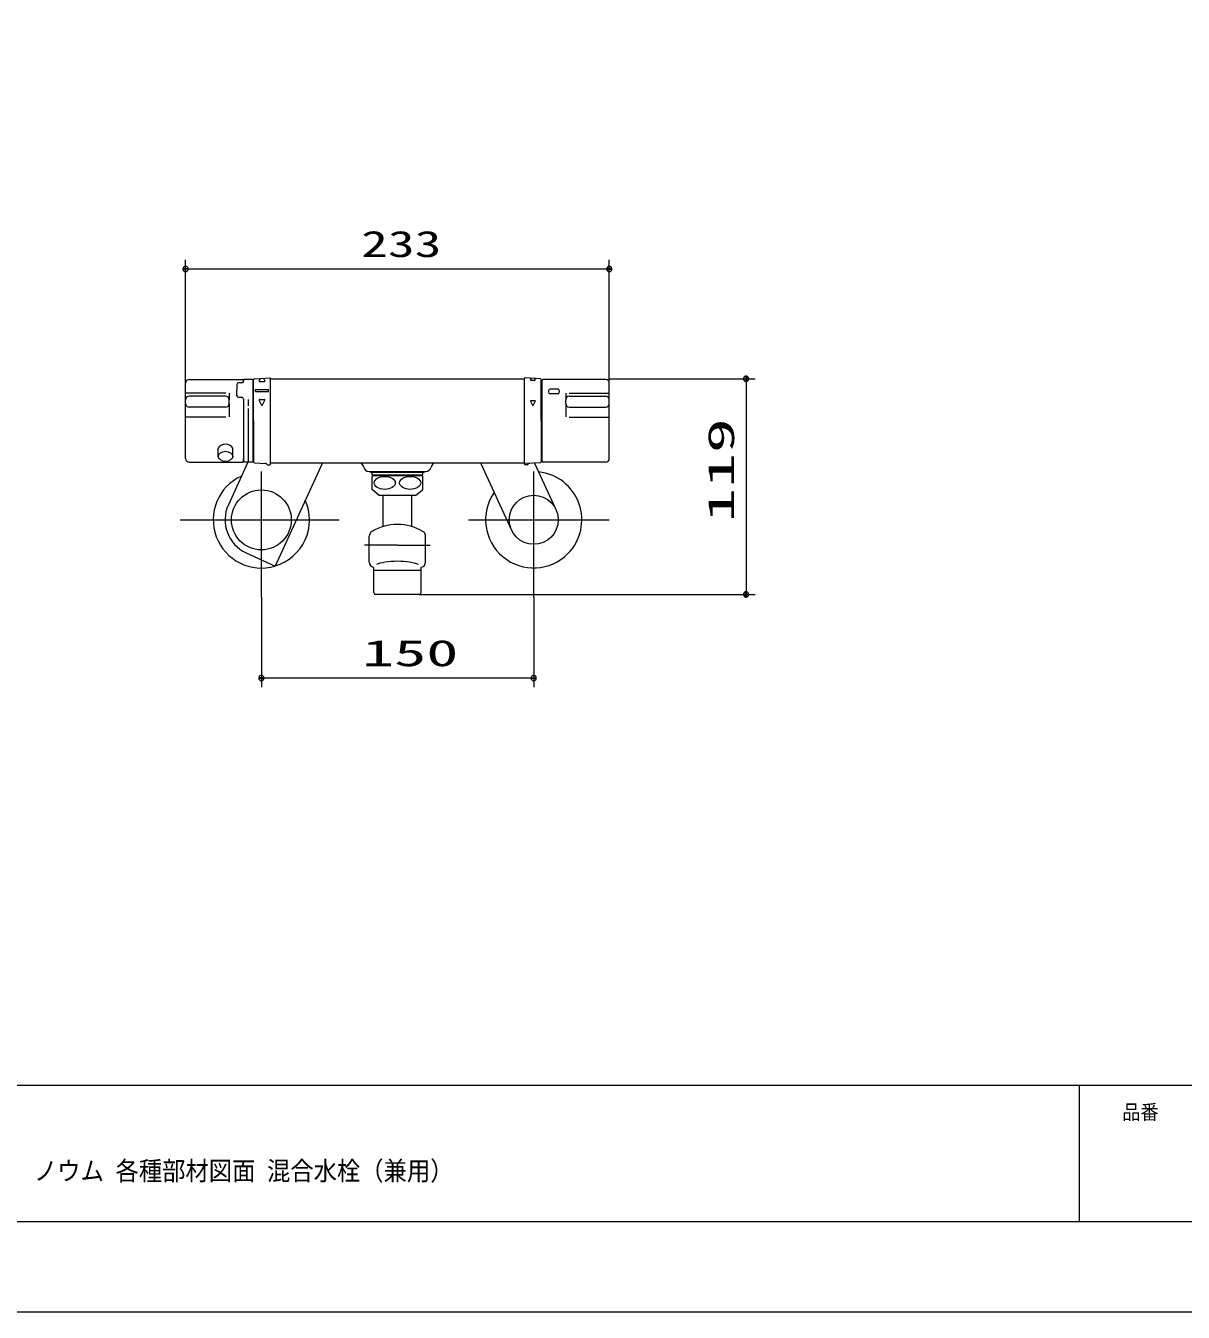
# Model space of a CAD drawing. Units: millimetres on the paper, with parts at other scales. Extents: x -305 to 305, y -152 to 152.
# Drawn here: x -187.1 to -59.6, y -148.5 to -6.8 of the extents above; entities that cross this region are included whole.
import ezdxf
from ezdxf.enums import TextEntityAlignment as Align

# ---------------------------------------------------------------- set-up
doc = ezdxf.new("R2010")
doc.units = ezdxf.units.MM
doc.linetypes.add('LONG_CHAIN', pattern=[21, 18, -1, 1, -1])
for name, color, linetype, lineweight in [('0-1_RV', 7, 'Continuous', 9), ('0-2_0', 7, 'Continuous', 9), ('0-3_1図面枠', 7, 'Continuous', 9), ('0-4_図面枠', 3, 'Continuous', 9), ('0-5_DEFPOINTS', 7, 'Continuous', 9)]:
    doc.layers.add(name, color=color, linetype=linetype, lineweight=lineweight)
doc.styles.add('ＭＳ ゴシック', font='')
doc.styles.get('ＭＳ ゴシック').set_extended_font_data('MS Gothic')

# ---------------------------------------------------------------- blocks, each defined once
blk = doc.blocks.new('_DOTSMALL')
at = {"layer": '0-2_0'}
for p, q in [((0.0746, 0.1), (-0.0746, 0.1)), ((0.1223, -0.0248), (-0.1223, -0.0248))]:
    blk.add_line(p, q, dxfattribs=at)
for points in [[(0.125, 0), (0.124, 0.0157), (0.1211, 0.0311), (0.1162, 0.046), (0.1095, 0.0602), (0.1011, 0.0735), (0.0911, 0.0856), (0.0797, 0.0963), (0.067, 0.1055), (0.0532, 0.1131), (0.0386, 0.1189), (0.0234, 0.1228), (0.0078, 0.1248), (-0.0078, 0.1248), (-0.0234, 0.1228), (-0.0386, 0.1189), (-0.0532, 0.1131), (-0.067, 0.1055), (-0.0797, 0.0963), (-0.0911, 0.0856), (-0.1011, 0.0735), (-0.1095, 0.0602), (-0.1162, 0.046), (-0.1211, 0.0311), (-0.124, 0.0157), (-0.125, 0), (0, 0)], [(-0.125, 0), (-0.124, -0.0157), (-0.1211, -0.0311), (-0.1162, -0.046), (-0.1095, -0.0602), (-0.1011, -0.0735), (-0.0911, -0.0856), (-0.0797, -0.0963), (-0.067, -0.1055), (-0.0532, -0.1131), (-0.0386, -0.1189), (-0.0234, -0.1228), (-0.0078, -0.1248), (0.0078, -0.1248), (0.0234, -0.1228), (0.0386, -0.1189), (0.0532, -0.1131), (0.067, -0.1055), (0.0797, -0.0963), (0.0911, -0.0856), (0.1011, -0.0735), (0.1095, -0.0602), (0.1162, -0.046), (0.1211, -0.0311), (0.124, -0.0157), (0.125, 0), (0, 0)]]:
    blk.add_lwpolyline(points, close=True, dxfattribs=at)

msp = doc.modelspace()

# ---------------------------------------------------------------- linework, layer by layer
at = {"layer": '0-1_RV'}
for p, q in [((-169.464, -46.186), (-169.464, -32.624)), ((-169.464, -33.624), (-122.784, -33.624)), ((-122.784, -46.186), (-122.784, -32.624)), ((-169.464, -54.486), (-169.464, -46.186)), ((-169.064, -45.786), (-163.204, -45.786)), ((-163.804, -46.327), (-163.804, -46.953)), ((-163.264, -46.163), (-163.604, -46.163)), ((-163.104, -45.886), (-163.104, -46.083)), ((-163.064, -45.846), (-163.064, -45.963)), ((-162.124, -45.786), (-163.004, -45.786)), ((-162.064, -45.846), (-162.064, -54.826)), ((-161.964, -50.336), (-161.964, -45.811)), ((-161.87, -45.711), (-160.188, -45.62)), ((-161.237, -45.677), (-161.366, -45.943)), ((-161.33, -46.001), (-160.758, -46.001)), ((-160.862, -45.656), (-160.722, -45.943)), ((-160.124, -55.116), (-160.124, -45.679)), ((-160.124, -45.716), (-132.124, -45.716)), ((-132.124, -55.116), (-132.124, -45.679)), ((-130.379, -45.711), (-132.061, -45.62)), ((-131.462, -45.835), (-131.375, -45.657)), ((-131.433, -45.881), (-130.976, -45.881)), ((-130.947, -45.835), (-131.024, -45.676)), ((-130.284, -50.336), (-130.284, -45.811)), ((-130.184, -54.786), (-130.184, -45.886)), ((-123.184, -45.786), (-130.084, -45.786)), ((-122.784, -45.716), (-106.722, -45.716)), ((-122.784, -54.486), (-122.784, -46.186)), ((-107.722, -45.716), (-107.722, -69.459)), ((-165.04, -47.303), (-169.464, -47.303)), ((-165.064, -47.636), (-169.064, -47.636)), ((-164.664, -47.303), (-164.664, -48.036)), ((-164.664, -48.436), (-164.664, -48.036)), ((-163.804, -47.579), (-163.804, -46.953)), ((-163.604, -47.743), (-163.264, -47.743)), ((-163.064, -47.943), (-163.064, -54.826)), ((-162.564, -48.003), (-162.564, -48.703)), ((-161.744, -46.901), (-160.344, -46.901)), ((-161.744, -47.101), (-161.744, -46.901)), ((-161.744, -47.101), (-160.344, -47.101)), ((-161.08, -48.646), (-161.366, -48.058)), ((-161.33, -48.001), (-160.758, -48.001)), ((-161.008, -48.646), (-160.722, -48.058)), ((-160.344, -47.101), (-160.344, -46.901)), ((-131.433, -48.121), (-130.976, -48.121)), ((-129.494, -47.069), (-129.494, -47.169)), ((-128.474, -46.869), (-129.294, -46.869)), ((-128.474, -47.369), (-129.294, -47.369)), ((-128.274, -47.169), (-128.274, -47.069)), ((-127.584, -47.303), (-127.584, -48.036)), ((-127.584, -48.436), (-127.584, -48.036)), ((-127.209, -47.303), (-122.784, -47.303)), ((-127.184, -47.636), (-123.184, -47.636)), ((-165.064, -48.836), (-169.064, -48.836)), ((-164.664, -48.436), (-164.664, -49.913)), ((-162.564, -49.003), (-162.564, -54.886)), ((-131.462, -48.167), (-131.233, -48.637)), ((-130.947, -48.167), (-131.176, -48.637)), ((-127.584, -48.436), (-127.584, -49.913)), ((-127.184, -48.836), (-123.184, -48.836)), ((-165.04, -49.926), (-169.464, -49.926)), ((-161.964, -50.336), (-161.964, -54.861)), ((-130.284, -50.336), (-130.284, -54.861)), ((-127.209, -49.926), (-122.784, -49.926)), ((-165.854, -54.261), (-165.854, -53.371)), ((-164.274, -54.261), (-164.274, -53.371)), ((-169.064, -54.886), (-163.204, -54.886)), ((-162.602, -54.886), (-164.751, -59.587)), ((-162.124, -54.886), (-163.004, -54.886)), ((-161.87, -54.961), (-160.673, -55.026)), ((-160.424, -55.176), (-160.184, -55.176)), ((-160.124, -54.956), (-132.124, -54.956)), ((-154.388, -54.956), (-159.593, -66.343)), ((-136.973, -54.956), (-133.568, -62.368)), ((-131.824, -55.176), (-132.064, -55.176)), ((-130.379, -54.961), (-132.061, -55.053)), ((-131.012, -54.996), (-128.661, -60.113)), ((-123.184, -54.886), (-130.084, -54.886)), ((-149.241, -55.936), (-143.008, -55.936)), ((-149.064, -56.036), (-149.064, -55.936)), ((-143.184, -56.036), (-149.064, -56.036)), ((-148.924, -56.276), (-148.924, -56.036)), ((-148.924, -57.89), (-148.924, -56.462)), ((-143.384, -56.336), (-148.864, -56.336)), ((-148.824, -56.376), (-143.424, -56.376)), ((-148.724, -56.336), (-148.724, -56.376)), ((-143.524, -56.336), (-143.524, -56.376)), ((-143.324, -56.276), (-143.324, -56.036)), ((-143.324, -57.89), (-143.324, -56.462)), ((-143.184, -56.036), (-143.184, -55.936)), ((-148.124, -58.576), (-148.873, -57.937)), ((-144.124, -58.576), (-143.375, -57.937)), ((-144.124, -58.576), (-148.124, -58.576)), ((-147.704, -61.961), (-147.704, -58.576)), ((-144.544, -61.961), (-144.544, -58.576)), ((-149.224, -65.897), (-149.224, -63.032)), ((-143.024, -65.897), (-143.024, -63.032)), ((-162.776, -64.888), (-159.593, -66.343)), ((-148.724, -69.259), (-148.724, -66.492)), ((-143.524, -69.259), (-143.524, -66.492)), ((-143.524, -66.836), (-148.724, -66.836)), ((-161.113, -69.767), (-161.113, -79.672)), ((-143.724, -69.459), (-148.524, -69.459)), ((-143.724, -69.459), (-106.722, -69.459)), ((-131.115, -69.767), (-131.115, -79.672)), ((-131.115, -78.672), (-161.113, -78.672))]:
    msp.add_line(p, q, dxfattribs=at)
at = {"layer": '0-1_RV', "linetype": 'LONG_CHAIN'}
for p, q in [((-161.113, -69.767), (-161.113, -55.93)), ((-131.115, -69.767), (-131.115, -55.93)), ((-170.062, -61.25), (-152.528, -61.25)), ((-138.298, -61.25), (-122.797, -61.25)), ((-146.124, -64.036), (-149.746, -64.036)), ((-146.124, -64.036), (-142.503, -64.036))]:
    msp.add_line(p, q, dxfattribs=at)
at = {"layer": '0-1_RV'}
msp.add_lwpolyline([(-163.064, -54.536), (-163.104, -54.536), (-163.104, -54.786)], dxfattribs=at)
for centre, radius in [((-161.113, -61.25), 3.3), ((-131.115, -61.24), 2.7)]:
    msp.add_circle(centre, radius, dxfattribs=at)
for centre, radius, start, end in [((-169.064, -46.186), 0.4, 90, 180.00001), ((-163.264, -45.963), 0.2, 270, 0), ((-163.204, -45.886), 0.1, 0, 90), ((-163.004, -45.846), 0.06, 90, 180.00001), ((-162.124, -45.846), 0.06, 0, 90), ((-162.064, -46.036), 0.1, 270, 0), ((-161.864, -45.811), 0.1, 93.11084, 180.00001), ((-161.33, -45.961), 0.04, 154.056, 270), ((-160.758, -45.961), 0.04, 270, 25.944), ((-160.184, -45.679), 0.06, 0, 93.11084), ((-132.064, -45.679), 0.06, 86.88916, 180.00001), ((-131.433, -45.849), 0.032, 154.055, 270), ((-130.976, -45.849), 0.032, 270, 25.945), ((-130.384, -45.811), 0.1, 0, 86.88916), ((-130.184, -46.036), 0.1, 180.00001, 270), ((-130.084, -45.886), 0.1, 90, 180.00001), ((-123.184, -46.186), 0.4, 0, 90), ((-169.064, -48.036), 0.4, 90, 180.00001), ((-165.064, -48.036), 0.4, 0, 90), ((-163.264, -47.943), 0.2, 0, 90), ((-161.33, -48.041), 0.04, 90, 205.944), ((-160.758, -48.041), 0.04, 334.056, 90), ((-131.433, -48.153), 0.032, 90, 205.945), ((-130.976, -48.153), 0.032, 334.055, 90), ((-129.294, -47.069), 0.2, 90, 180.00001), ((-129.294, -47.169), 0.2, 180.00001, 270), ((-128.474, -47.069), 0.2, 0, 90), ((-128.474, -47.169), 0.2, 270, 0), ((-127.184, -48.036), 0.4, 90, 180.00001), ((-123.184, -48.036), 0.4, 0, 90), ((-169.064, -48.436), 0.4, 180.00001, 270), ((-165.064, -48.436), 0.4, 270, 0), ((-161.044, -48.629), 0.04, 205.945, 334.055), ((-131.204, -48.623), 0.032, 205.94299, 334.057), ((-127.184, -48.436), 0.4, 180.00001, 270), ((-123.184, -48.436), 0.4, 270, 0), ((-169.064, -54.486), 0.4, 180.00001, 270), ((-163.204, -54.786), 0.1, 270, 0), ((-163.004, -54.826), 0.06, 180.00001, 270), ((-162.124, -54.826), 0.06, 270, 0), ((-162.064, -54.636), 0.1, 0, 90), ((-161.864, -54.861), 0.1, 180.00001, 266.88915), ((-160.684, -55.226), 0.2, 29.97059, 86.88916), ((-160.424, -55.076), 0.1, 209.97059, 270), ((-160.184, -55.116), 0.06, 270, 360), ((-150.421, -55.556), 0.6, 10.56398, 90), ((-141.828, -55.556), 0.6, 90, 169.43602), ((-132.064, -54.993), 0.06, 180.00001, 273.11085), ((-132.064, -55.116), 0.06, 180.00001, 270), ((-131.824, -55.076), 0.1, 270, 330.02941), ((-131.565, -55.226), 0.2, 93.35122, 150.02941), ((-130.384, -54.861), 0.1, 273.11084, 0), ((-130.184, -54.636), 0.1, 90, 180.00001), ((-130.084, -54.786), 0.1, 180.00001, 270), ((-123.184, -54.486), 0.4, 270, 0), ((-161.113, -61.25), 5.3, 114.43539, 286.43408), ((-149.241, -55.336), 0.6, 189.59407, 270), ((-148.864, -56.276), 0.06, 180.00001, 270), ((-148.224, -57.176), 1, 126.87, 134.427), ((-144.024, -57.176), 1, 45.573, 53.13), ((-143.384, -56.276), 0.06, 270, 0), ((-143.008, -55.336), 0.6, 270, 350.40593), ((-131.115, -61.24), 5.3, 315.43419, 84.0499), ((-148.224, -57.176), 1, 225.573, 229.52199), ((-144.024, -57.176), 1, 310.478, 314.427), ((-161.113, -61.25), 5.3, 286.76348, 24.10582), ((-131.115, -61.24), 5.3, 145.30253, 315.43419), ((-161.113, -61.25), 4, 155.43492, 245.43491), ((-146.124, -67.246), 5.5, 90, 120.677), ((-146.124, -67.246), 5.5, 59.323, 90), ((-148.624, -63.032), 0.6, 120.677, 180.00001), ((-143.624, -63.032), 0.6, 0, 59.323), ((-148.624, -65.897), 0.6, 180.00001, 254.57601), ((-146.124, -56.836), 10, 254.576, 254.93), ((-146.124, -56.836), 10, 285.07, 285.424), ((-143.624, -65.897), 0.6, 285.424, 0), ((-148.524, -69.259), 0.2, 180.00101, 270), ((-143.724, -69.259), 0.2, 270, 0)]:
    msp.add_arc(centre, radius, start, end, dxfattribs=at)
for centre, major_axis, ratio, start_param, end_param in [((-163.604, -46.327), (0.2, 0), 0.818844, 1.5707963, 3.1415927), ((-163.604, -47.579), (-0.2, 0), 0.818844, 6.2831853, 7.8539816), ((-165.064, -53.502), (0.812, 0), 0.705689, 0.2326076, 2.9102206), ((-146.124, -66.492), (-2.6, 0), 0.26138, 3.6250862, 5.7996989)]:
    msp.add_ellipse(centre, major_axis=major_axis, ratio=ratio, start_param=start_param, end_param=end_param, dxfattribs=at)
for centre, major_axis, ratio in [((-165.064, -54.261), (0.79, 0), 0.707108), ((-147.528, -57.176), (1.159, 0), 0.616085), ((-144.721, -57.176), (1.159, 0), 0.616087)]:
    msp.add_ellipse(centre, major_axis=major_axis, ratio=ratio, dxfattribs=at)
at = {"layer": '0-2_0'}
msp.add_line((-71.017, -123.498), (-71.017, -138.498), dxfattribs=at)
at = {"layer": '0-4_図面枠'}
msp.add_line((-291.017, -123.498), (108.983, -123.498), dxfattribs=at)
msp.add_lwpolyline([(-291.017, -138.498), (108.983, -138.498), (108.983, 138.502), (-291.017, 138.502)], close=True, dxfattribs=at)
at = {"layer": '0-5_DEFPOINTS'}
msp.add_line((118.983, -148.498), (-301.017, -148.498), dxfattribs=at)

# ---------------------------------------------------------------- block references
at = {"layer": '0-1_RV', "xscale": 2.32, "yscale": 2.32}
for p, rotation in [((-169.464, -33.624), 180), ((-107.722, -45.716), 90), ((-107.722, -69.459), 270), ((-161.113, -78.672), 180)]:
    msp.add_blockref('_DOTSMALL', p, dxfattribs=dict(at, rotation=rotation))
for p in [(-122.784, -33.624), (-131.115, -78.672)]:
    msp.add_blockref('_DOTSMALL', p, dxfattribs=at)

# ---------------------------------------------------------------- texts
at = {"layer": '0-1_RV', "style": 'ＭＳ ゴシック'}
for s, height, width, p in [('233', 2.889, 1.5, (-150.124, -33.18)), ('150', 2.886, 1.8, (-150.014, -78.227))]:
    msp.add_text(s, height=height, dxfattribs=dict(at, width=width)).set_placement(p, align=Align.BOTTOM_LEFT)
at = {"layer": '0-1_RV', "style": 'ＭＳ ゴシック', "width": 1.95}
msp.add_text('119', height=2.889, rotation=90, dxfattribs=at).set_placement((-108.167, -61.56), align=Align.BOTTOM_LEFT)
at = {"layer": '0-3_1図面枠', "style": 'ＭＳ ゴシック', "width": 0.9}
for s, height, p in [('品番', 1.628, (-66.276, -127.759)), ('ノウム 各種部材図面 混合水栓（兼用）', 2.092, (-186.165, -134.602))]:
    msp.add_text(s, height=height, dxfattribs=at).set_placement(p, align=Align.BOTTOM_LEFT)

doc.saveas('drawing.dxf')
